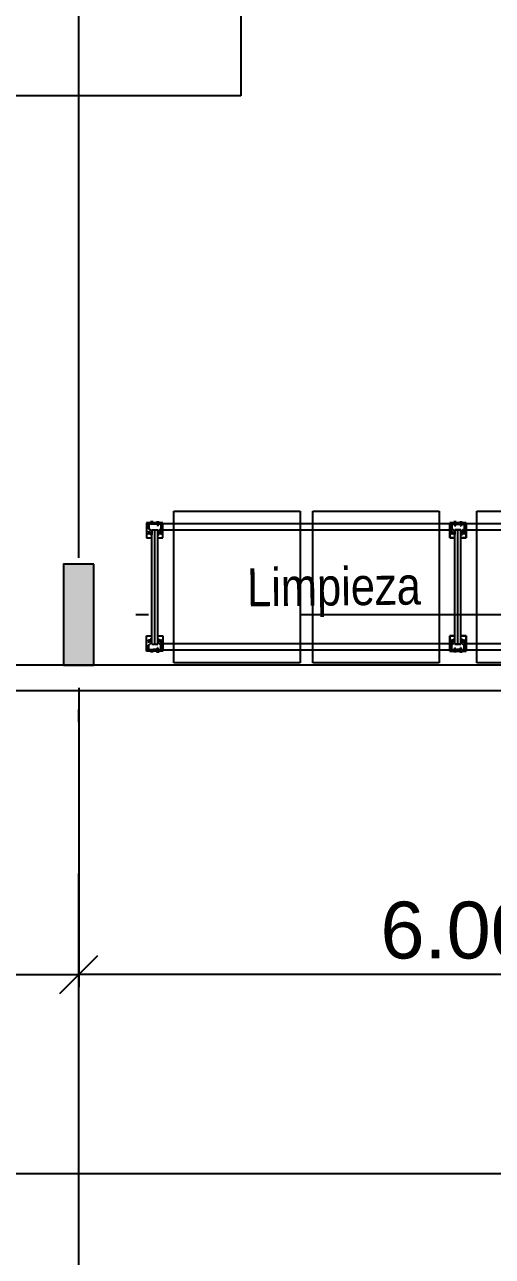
# Model space of a CAD drawing. Header units: metres. Extents: x 0 to 8715937, y -236336 to 216.
# Drawn here: x 116.22 to 119.92, y 43.35 to 53.1 of the extents above; entities that cross this region are included whole.
import ezdxf

# ---------------------------------------------------------------- set-up
doc = ezdxf.new("R2010")
doc.units = ezdxf.units.M
doc.header["$MEASUREMENT"] = 0
doc.header["$PDMODE"] = 3
doc.linetypes.add('ACAD_ISO10W100', pattern=[18, 12, -3, 0, -3])
for name, color, linetype in [('0-BLOCK-ARQUITECTURA', 7, 'Continuous'), ('0-BLOCK-EQUIPAMIENTO', 7, 'Continuous'), ('0-BLOCK-ESTRUCTURA', 7, 'Continuous'), ('1', 7, 'Continuous'), ('AAA BAST', 5, 'Continuous'), ('AAA COTAS', 7, 'Continuous'), ('AAA LARG', 1, 'Continuous'), ('AAA PALLETS', 7, 'Continuous'), ('COLUMNAS', 210, 'Continuous'), ('COLUMNAS HATCH', 251, 'Continuous'), ('COTAS INTERIORES', 2, 'Continuous'), ('EJES', 251, 'ACAD_ISO10W100'), ('INSTALACIONES', 165, 'Continuous'), ('MURO', 4, 'Continuous'), ('TEXTO', 7, 'Continuous')]:
    doc.layers.add(name, color=color, linetype=linetype)
doc.styles.add('AR', font='arial.ttf')
doc.dimstyles.new('DIARCO-01', dxfattribs={"dimtxt": 0.45, "dimasz": 0.3, "dimexe": 0.1, "dimexo": 0.18, "dimgap": 0.12, "dimtad": 1, "dimzin": 0, "dimdsep": 46, "dimtxsty": 'AR', "dimblk": 'OBLIQUE', "dimcen": 0.09, "dimclrd": 52, "dimclre": 251, "dimclrt": 256, "dimadec": 0, "dimazin": 0, "dimtfac": 1, "dimtofl": 0, "dimtmove": 1, "dimatfit": 3, "dimldrblk": 'OBLIQUE', "dimfxl": 0.18, "dimtolj": 1, "dimtzin": 0, "dimarcsym": 1})

# ---------------------------------------------------------------- blocks, each defined once
blk = doc.blocks.new('_Oblique')
at = {"layer": '1', "color": 0, "lineweight": -2}
blk.add_line((-0.5, -0.5), (0.5, 0.5), dxfattribs=at)
blk = doc.blocks.new('*D224')
at = {"layer": 'COTAS INTERIORES', "color": 251, "lineweight": -2, "ltscale": 0.1, "transparency": 16777216}
for p, q in [((21.8801, 47.6493), (21.8801, 43.9022)), ((103.0801, 47.6493), (103.0801, 43.9022))]:
    blk.add_line(p, q, dxfattribs=at)
at = {"layer": 'COTAS INTERIORES', "color": 52, "lineweight": -2, "ltscale": 0.1, "transparency": 16777216}
blk.add_line((103.0801, 44.0022), (21.8801, 44.0022), dxfattribs=at)
at = {"layer": 'Defpoints', "color": 0, "ltscale": 0.1, "transparency": 16777216}
for p in [(21.8801, 47.8293), (103.0801, 47.8293), (21.8801, 44.0022)]:
    blk.add_point(p, dxfattribs=at)
at = {"layer": 'COTAS INTERIORES', "color": 52, "lineweight": -2, "ltscale": 0.1, "transparency": 16777216, "xscale": 0.3, "yscale": 0.3, "zscale": 0.3, "rotation": 180}
blk.add_blockref('_Oblique', (21.8801, 44.0022), dxfattribs=at)
at = {"layer": 'COTAS INTERIORES', "color": 52, "lineweight": -2, "ltscale": 0.1, "transparency": 16777216, "xscale": 0.3, "yscale": 0.3, "zscale": 0.3}
blk.add_blockref('_Oblique', (103.0801, 44.0022), dxfattribs=at)
at = {"layer": 'COTAS INTERIORES', "ltscale": 0.1, "transparency": 16777216, "insert": (62.4801, 44.3519), "char_height": 0.45, "attachment_point": 5, "style": 'AR'}
blk.add_mtext('\\A1;81.20', dxfattribs=at)
blk = doc.blocks.new('COLUMNA 0.24 x 0.80')
at = {"layer": 'COLUMNAS HATCH', "ltscale": 0.1}
blk.add_hatch(color=256, dxfattribs=at).paths.add_polyline_path([(0, 0.8), (0.24, 0.8), (0.24, 0), (0, 0)])
at = {"layer": 'COLUMNAS', "ltscale": 0.1}
blk.add_lwpolyline([(0, 0.8), (0.24, 0.8), (0.24, 0), (0, 0)], close=True, dxfattribs=at)
blk = doc.blocks.new('*D104')
at = {"layer": 'COTAS INTERIORES', "color": 251, "lineweight": -2, "ltscale": 0.1, "transparency": 16777216}
for p, q in [((28.9278, 47.8501), (28.9278, 45.4801)), ((34.9278, 47.6501), (34.9278, 45.4801))]:
    blk.add_line(p, q, dxfattribs=at)
at = {"layer": 'COTAS INTERIORES', "color": 52, "lineweight": -2, "ltscale": 0.1, "transparency": 16777216}
blk.add_line((34.9278, 45.5801), (28.9278, 45.5801), dxfattribs=at)
at = {"layer": 'Defpoints', "color": 0, "ltscale": 0.1, "transparency": 16777216}
for p in [(28.9278, 48.0301), (34.9278, 47.8301), (28.9278, 45.5801)]:
    blk.add_point(p, dxfattribs=at)
at = {"layer": 'COTAS INTERIORES', "color": 52, "lineweight": -2, "ltscale": 0.1, "transparency": 16777216, "xscale": 0.3, "yscale": 0.3, "zscale": 0.3, "rotation": 180}
blk.add_blockref('_Oblique', (28.9278, 45.5801), dxfattribs=at)
at = {"layer": 'COTAS INTERIORES', "color": 52, "lineweight": -2, "ltscale": 0.1, "transparency": 16777216, "xscale": 0.3, "yscale": 0.3, "zscale": 0.3}
blk.add_blockref('_Oblique', (34.9278, 45.5801), dxfattribs=at)
at = {"layer": 'COTAS INTERIORES', "ltscale": 0.1, "transparency": 16777216, "insert": (31.9278, 45.9299), "char_height": 0.45, "attachment_point": 5, "style": 'AR'}
blk.add_mtext('\\A1;6.00', dxfattribs=at)
blk = doc.blocks.new('*D105')
at = {"layer": 'COTAS INTERIORES', "color": 251, "lineweight": -2, "ltscale": 0.1, "transparency": 16777216}
for p, q in [((22.9278, 47.8501), (22.9278, 45.4801)), ((28.9278, 47.8501), (28.9278, 45.4801))]:
    blk.add_line(p, q, dxfattribs=at)
at = {"layer": 'COTAS INTERIORES', "color": 52, "lineweight": -2, "ltscale": 0.1, "transparency": 16777216}
blk.add_line((22.9278, 45.5801), (28.9278, 45.5801), dxfattribs=at)
at = {"layer": 'Defpoints', "color": 0, "ltscale": 0.1, "transparency": 16777216}
for p in [(22.9278, 48.0301), (28.9278, 48.0301), (28.9278, 45.5801)]:
    blk.add_point(p, dxfattribs=at)
at = {"layer": 'COTAS INTERIORES', "color": 52, "lineweight": -2, "ltscale": 0.1, "transparency": 16777216, "xscale": 0.3, "yscale": 0.3, "zscale": 0.3, "rotation": 180}
blk.add_blockref('_Oblique', (22.9278, 45.5801), dxfattribs=at)
at = {"layer": 'COTAS INTERIORES', "color": 52, "lineweight": -2, "ltscale": 0.1, "transparency": 16777216, "xscale": 0.3, "yscale": 0.3, "zscale": 0.3}
blk.add_blockref('_Oblique', (28.9278, 45.5801), dxfattribs=at)
at = {"layer": 'COTAS INTERIORES', "ltscale": 0.1, "transparency": 16777216, "insert": (25.9278, 45.9299), "char_height": 0.45, "attachment_point": 5, "style": 'AR'}
blk.add_mtext('\\A1;6.00', dxfattribs=at)
blk = doc.blocks.new('1A MODULO SIMPLE')
at = {"layer": 'AAA BAST'}
for points in [[(-2.1307, 1.015), (-2.1307, 1.017), (-2.1407, 1.017), (-2.1407, 1.04), (-2.1167, 1.06), (-2.1167, 1.1), (-2.1567, 1.1), (-2.1567, 1.098), (-2.1767, 1.098), (-2.1767, 1.1), (-2.2167, 1.1), (-2.2167, 1.06), (-2.1927, 1.04), (-2.1927, 1.017), (-2.2027, 1.017), (-2.2027, 1.015), (-2.1907, 1.015), (-2.1907, 1.0409), (-2.2147, 1.0609), (-2.2147, 1.098), (-2.1787, 1.098), (-2.1787, 1.096), (-2.1547, 1.096), (-2.1547, 1.098), (-2.1187, 1.098), (-2.1187, 1.0609), (-2.1427, 1.0409), (-2.1427, 1.015)], [(0.1973, 1.015), (0.1973, 1.017), (0.2073, 1.017), (0.2073, 1.04), (0.1833, 1.06), (0.1833, 1.1), (0.2233, 1.1), (0.2233, 1.098), (0.2433, 1.098), (0.2433, 1.1), (0.2833, 1.1), (0.2833, 1.06), (0.2593, 1.04), (0.2593, 1.017), (0.2693, 1.017), (0.2693, 1.015), (0.2573, 1.015), (0.2573, 1.0409), (0.2813, 1.0609), (0.2813, 1.098), (0.2453, 1.098), (0.2453, 1.096), (0.2213, 1.096), (0.2213, 1.098), (0.1853, 1.098), (0.1853, 1.0609), (0.2093, 1.0409), (0.2093, 1.015)], [(-2.1307, 0.185), (-2.1307, 0.183), (-2.1407, 0.183), (-2.1407, 0.16), (-2.1167, 0.14), (-2.1167, 0.1), (-2.1567, 0.1), (-2.1567, 0.102), (-2.1767, 0.102), (-2.1767, 0.1), (-2.2167, 0.1), (-2.2167, 0.14), (-2.1927, 0.16), (-2.1927, 0.183), (-2.2027, 0.183), (-2.2027, 0.185), (-2.1907, 0.185), (-2.1907, 0.1591), (-2.2147, 0.1391), (-2.2147, 0.102), (-2.1787, 0.102), (-2.1787, 0.104), (-2.1547, 0.104), (-2.1547, 0.102), (-2.1187, 0.102), (-2.1187, 0.1391), (-2.1427, 0.1591), (-2.1427, 0.185)], [(0.1973, 0.185), (0.1973, 0.183), (0.2073, 0.183), (0.2073, 0.16), (0.1833, 0.14), (0.1833, 0.1), (0.2233, 0.1), (0.2233, 0.102), (0.2433, 0.102), (0.2433, 0.1), (0.2833, 0.1), (0.2833, 0.14), (0.2593, 0.16), (0.2593, 0.183), (0.2693, 0.183), (0.2693, 0.185), (0.2573, 0.185), (0.2573, 0.1591), (0.2813, 0.1391), (0.2813, 0.102), (0.2453, 0.102), (0.2453, 0.104), (0.2213, 0.104), (0.2213, 0.102), (0.1853, 0.102), (0.1853, 0.1391), (0.2093, 0.1591), (0.2093, 0.185)]]:
    blk.add_hatch(color=251, dxfattribs=at).paths.add_polyline_path(points)
at = {"layer": 'AAA BAST', "color": 251}
for p, q in [((-2.2167, 1.1082), (-2.2317, 1.1082)), ((-2.2317, 1.1082), (-2.2317, 0.9882)), ((-2.2167, 1.1032), (-2.2317, 1.1032)), ((-2.1167, 1.1082), (-2.2167, 1.1082)), ((-2.2167, 1.1082), (-2.2167, 1.1032)), ((-2.2167, 1.1032), (-2.1167, 1.1032)), ((-2.1767, 1.1), (-2.2167, 1.1)), ((-2.2167, 1.1), (-2.2167, 1.06)), ((-2.2147, 1.098), (-2.2147, 1.0609)), ((-2.1787, 1.098), (-2.2147, 1.098)), ((-2.2067, 1.1), (-2.2067, 1.1032)), ((-2.2067, 1.1032), (-2.1737, 1.1032)), ((-2.1802, 1.1152), (-2.2002, 1.1152)), ((-2.2002, 1.1082), (-2.2002, 1.1152)), ((-2.1902, 1.1082), (-2.1902, 1.1152)), ((-2.1802, 1.1082), (-2.1802, 1.1152)), ((-2.1787, 1.098), (-2.1787, 1.096)), ((-2.1547, 1.096), (-2.1787, 1.096)), ((-2.1767, 1.1), (-2.1767, 1.098)), ((-2.1767, 1.1), (-2.1737, 1.1)), ((-2.1567, 1.098), (-2.1767, 1.098)), ((-2.1737, 1.1), (-2.1737, 1.1032)), ((-2.1597, 1.1), (-2.1597, 1.1032)), ((-2.1567, 1.1), (-2.1597, 1.1)), ((-2.1167, 1.1), (-2.1567, 1.1)), ((-2.1567, 1.1), (-2.1567, 1.098)), ((-2.1187, 1.098), (-2.1547, 1.098)), ((-2.1547, 1.098), (-2.1547, 1.096)), ((-2.1532, 1.1152), (-2.1332, 1.1152)), ((-2.1532, 1.1082), (-2.1532, 1.1152)), ((-2.1432, 1.1082), (-2.1432, 1.1152)), ((-2.1332, 1.1082), (-2.1332, 1.1152)), ((-2.1267, 1.1), (-2.1267, 1.1032)), ((-2.1187, 1.098), (-2.1187, 1.0609)), ((-2.1167, 1.1032), (-2.1167, 1.1082)), ((-2.1017, 1.1082), (-2.1167, 1.1082)), ((-2.1167, 1.1032), (-2.1017, 1.1032)), ((-2.1167, 1.1), (-2.1167, 1.06)), ((-2.1017, 0.9882), (-2.1017, 1.1082)), ((0.1683, 0.9882), (0.1683, 1.1082)), ((0.1683, 1.1082), (0.1833, 1.1082)), ((0.1833, 1.1032), (0.1683, 1.1032)), ((0.1833, 1.1032), (0.1833, 1.1082)), ((0.1833, 1.1082), (0.2833, 1.1082)), ((0.2833, 1.1032), (0.1833, 1.1032)), ((0.1833, 1.1), (0.2233, 1.1)), ((0.1833, 1.1), (0.1833, 1.06)), ((0.1853, 1.098), (0.1853, 1.0609)), ((0.1853, 1.098), (0.2213, 1.098)), ((0.1933, 1.1), (0.1933, 1.1032)), ((0.2198, 1.1152), (0.1998, 1.1152)), ((0.1998, 1.1082), (0.1998, 1.1152)), ((0.2098, 1.1082), (0.2098, 1.1152)), ((0.2198, 1.1082), (0.2198, 1.1152)), ((0.2213, 1.098), (0.2213, 1.096)), ((0.2213, 1.096), (0.2453, 1.096)), ((0.2233, 1.1), (0.2233, 1.098)), ((0.2233, 1.1), (0.2263, 1.1)), ((0.2233, 1.098), (0.2433, 1.098)), ((0.2263, 1.1), (0.2263, 1.1032)), ((0.2403, 1.1), (0.2403, 1.1032)), ((0.2733, 1.1032), (0.2403, 1.1032)), ((0.2433, 1.1), (0.2403, 1.1)), ((0.2433, 1.1), (0.2833, 1.1)), ((0.2433, 1.1), (0.2433, 1.098)), ((0.2453, 1.098), (0.2813, 1.098)), ((0.2453, 1.098), (0.2453, 1.096)), ((0.2468, 1.1152), (0.2668, 1.1152)), ((0.2468, 1.1082), (0.2468, 1.1152)), ((0.2568, 1.1082), (0.2568, 1.1152)), ((0.2668, 1.1082), (0.2668, 1.1152)), ((0.2733, 1.1), (0.2733, 1.1032)), ((0.2813, 1.098), (0.2813, 1.0609)), ((0.2833, 1.1082), (0.2833, 1.1032)), ((0.2833, 1.1082), (0.2983, 1.1082)), ((0.2833, 1.1032), (0.2983, 1.1032)), ((0.2833, 1.1), (0.2833, 1.06)), ((0.2983, 1.1082), (0.2983, 0.9882)), ((-2.2317, 0.9882), (-2.1907, 0.9882)), ((-2.2167, 1.06), (-2.1927, 1.04)), ((-2.2147, 1.0609), (-2.1907, 1.0409)), ((-2.1927, 1.017), (-2.2027, 1.017)), ((-2.2027, 1.017), (-2.2027, 1.015)), ((-2.1907, 1.015), (-2.2027, 1.015)), ((-2.1927, 1.036), (-2.1977, 1.036)), ((-2.1977, 1.021), (-2.1977, 1.036)), ((-2.1927, 1.0285), (-2.1977, 1.0285)), ((-2.1927, 1.021), (-2.1977, 1.021)), ((-2.1927, 1.04), (-2.1927, 1.017)), ((-2.1907, 1.053), (-2.1667, 1.053)), ((-2.1907, 0.147), (-2.1907, 1.053)), ((-2.1907, 1.0409), (-2.1907, 1.015)), ((-2.1667, 1.053), (-2.1427, 1.053)), ((-2.1667, 0.147), (-2.1667, 1.053)), ((-2.1187, 1.0609), (-2.1427, 1.0409)), ((-2.1427, 0.147), (-2.1427, 1.053)), ((-2.1427, 1.0409), (-2.1427, 1.015)), ((-2.1427, 1.015), (-2.1307, 1.015)), ((-2.1427, 0.9882), (-2.1017, 0.9882)), ((-2.1167, 1.06), (-2.1407, 1.04)), ((-2.1407, 1.04), (-2.1407, 1.017)), ((-2.1357, 1.036), (-2.1407, 1.036)), ((-2.1407, 1.021), (-2.1407, 1.036)), ((-2.1357, 1.0285), (-2.1407, 1.0285)), ((-2.1357, 1.021), (-2.1407, 1.021)), ((-2.1407, 1.017), (-2.1307, 1.017)), ((-2.1357, 1.021), (-2.1357, 1.036)), ((-2.1357, 1.0328), (-2.1307, 1.0328)), ((-2.1357, 1.0243), (-2.1307, 1.0243)), ((-2.1307, 1.0243), (-2.1307, 1.0328)), ((-2.1307, 1.015), (-2.1307, 1.017)), ((0.2093, 0.9882), (0.1683, 0.9882)), ((0.1833, 1.06), (0.2073, 1.04)), ((0.1853, 1.0609), (0.2093, 1.0409)), ((0.2023, 1.0328), (0.1973, 1.0328)), ((0.1973, 1.0243), (0.1973, 1.0328)), ((0.2023, 1.0243), (0.1973, 1.0243)), ((0.2073, 1.017), (0.1973, 1.017)), ((0.1973, 1.015), (0.1973, 1.017)), ((0.2093, 1.015), (0.1973, 1.015)), ((0.2023, 1.036), (0.2073, 1.036)), ((0.2023, 1.021), (0.2023, 1.036)), ((0.2023, 1.0285), (0.2073, 1.0285)), ((0.2023, 1.021), (0.2073, 1.021)), ((0.2073, 1.04), (0.2073, 1.017)), ((0.2073, 1.021), (0.2073, 1.036)), ((0.2333, 1.053), (0.2093, 1.053)), ((0.2093, 0.147), (0.2093, 1.053)), ((0.2093, 1.0409), (0.2093, 1.015)), ((0.2573, 1.053), (0.2333, 1.053)), ((0.2333, 0.147), (0.2333, 1.053)), ((0.2813, 1.0609), (0.2573, 1.0409)), ((0.2573, 0.147), (0.2573, 1.053)), ((0.2573, 1.0409), (0.2573, 1.015)), ((0.2573, 1.015), (0.2693, 1.015)), ((0.2983, 0.9882), (0.2573, 0.9882)), ((0.2833, 1.06), (0.2593, 1.04)), ((0.2593, 1.04), (0.2593, 1.017)), ((0.2593, 1.036), (0.2643, 1.036)), ((0.2593, 1.0285), (0.2643, 1.0285)), ((0.2593, 1.021), (0.2643, 1.021)), ((0.2593, 1.017), (0.2693, 1.017)), ((0.2643, 1.021), (0.2643, 1.036)), ((0.2693, 1.017), (0.2693, 1.015)), ((-2.2317, 0.0918), (-2.2317, 0.2118)), ((-2.2317, 0.2118), (-2.1907, 0.2118)), ((-2.1427, 0.2118), (-2.1017, 0.2118)), ((-2.1017, 0.2118), (-2.1017, 0.0918)), ((0.2093, 0.2118), (0.1683, 0.2118)), ((0.1683, 0.2118), (0.1683, 0.0918)), ((0.2983, 0.2118), (0.2573, 0.2118)), ((0.2983, 0.0918), (0.2983, 0.2118)), ((-2.2167, 0.14), (-2.1927, 0.16)), ((-2.2167, 0.1), (-2.2167, 0.14)), ((-2.1767, 0.1), (-2.2167, 0.1)), ((-2.2147, 0.1391), (-2.1907, 0.1591)), ((-2.2147, 0.102), (-2.2147, 0.1391)), ((-2.1787, 0.102), (-2.2147, 0.102)), ((-2.2067, 0.1), (-2.2067, 0.0968)), ((-2.1907, 0.185), (-2.2027, 0.185)), ((-2.2027, 0.183), (-2.2027, 0.185)), ((-2.1927, 0.183), (-2.2027, 0.183)), ((-2.1927, 0.1801), (-2.1977, 0.1801)), ((-2.1977, 0.1651), (-2.1977, 0.1801)), ((-2.1927, 0.1726), (-2.1977, 0.1726)), ((-2.1927, 0.1651), (-2.1977, 0.1651)), ((-2.1927, 0.16), (-2.1927, 0.183)), ((-2.1907, 0.1591), (-2.1907, 0.185)), ((-2.1907, 0.147), (-2.1667, 0.147)), ((-2.1787, 0.102), (-2.1787, 0.104)), ((-2.1547, 0.104), (-2.1787, 0.104)), ((-2.1567, 0.102), (-2.1767, 0.102)), ((-2.1767, 0.1), (-2.1767, 0.102)), ((-2.1767, 0.1), (-2.1737, 0.1)), ((-2.1737, 0.1), (-2.1737, 0.0968)), ((-2.1667, 0.147), (-2.1427, 0.147)), ((-2.1597, 0.1), (-2.1597, 0.0968)), ((-2.1567, 0.1), (-2.1597, 0.1)), ((-2.1567, 0.1), (-2.1567, 0.102)), ((-2.1167, 0.1), (-2.1567, 0.1)), ((-2.1547, 0.102), (-2.1547, 0.104)), ((-2.1187, 0.102), (-2.1547, 0.102)), ((-2.1427, 0.1591), (-2.1427, 0.185)), ((-2.1427, 0.185), (-2.1307, 0.185)), ((-2.1187, 0.1391), (-2.1427, 0.1591)), ((-2.1407, 0.16), (-2.1407, 0.183)), ((-2.1407, 0.183), (-2.1307, 0.183)), ((-2.1357, 0.1801), (-2.1407, 0.1801)), ((-2.1407, 0.1651), (-2.1407, 0.1801)), ((-2.1357, 0.1726), (-2.1407, 0.1726)), ((-2.1357, 0.1651), (-2.1407, 0.1651)), ((-2.1167, 0.14), (-2.1407, 0.16)), ((-2.1357, 0.1651), (-2.1357, 0.1801)), ((-2.1357, 0.1768), (-2.1307, 0.1768)), ((-2.1357, 0.1683), (-2.1307, 0.1683)), ((-2.1307, 0.185), (-2.1307, 0.183)), ((-2.1307, 0.1683), (-2.1307, 0.1768)), ((-2.1267, 0.1), (-2.1267, 0.0968)), ((-2.1187, 0.102), (-2.1187, 0.1391)), ((-2.1167, 0.1), (-2.1167, 0.14)), ((0.1833, 0.14), (0.2073, 0.16)), ((0.1833, 0.1), (0.1833, 0.14)), ((0.1833, 0.1), (0.2233, 0.1)), ((0.1853, 0.1391), (0.2093, 0.1591)), ((0.1853, 0.102), (0.1853, 0.1391)), ((0.1853, 0.102), (0.2213, 0.102)), ((0.1933, 0.1), (0.1933, 0.0968)), ((0.2093, 0.185), (0.1973, 0.185)), ((0.1973, 0.185), (0.1973, 0.183)), ((0.2073, 0.183), (0.1973, 0.183)), ((0.2023, 0.1768), (0.1973, 0.1768)), ((0.1973, 0.1683), (0.1973, 0.1768)), ((0.2023, 0.1683), (0.1973, 0.1683)), ((0.2023, 0.1801), (0.2073, 0.1801)), ((0.2023, 0.1651), (0.2023, 0.1801)), ((0.2023, 0.1726), (0.2073, 0.1726)), ((0.2023, 0.1651), (0.2073, 0.1651)), ((0.2073, 0.16), (0.2073, 0.183)), ((0.2073, 0.1651), (0.2073, 0.1801)), ((0.2093, 0.1591), (0.2093, 0.185)), ((0.2333, 0.147), (0.2093, 0.147)), ((0.2213, 0.102), (0.2213, 0.104)), ((0.2213, 0.104), (0.2453, 0.104)), ((0.2233, 0.102), (0.2433, 0.102)), ((0.2233, 0.1), (0.2233, 0.102)), ((0.2233, 0.1), (0.2263, 0.1)), ((0.2263, 0.1), (0.2263, 0.0968)), ((0.2573, 0.147), (0.2333, 0.147)), ((0.2403, 0.1), (0.2403, 0.0968)), ((0.2433, 0.1), (0.2403, 0.1)), ((0.2433, 0.1), (0.2433, 0.102)), ((0.2433, 0.1), (0.2833, 0.1)), ((0.2453, 0.102), (0.2453, 0.104)), ((0.2453, 0.102), (0.2813, 0.102)), ((0.2573, 0.1591), (0.2573, 0.185)), ((0.2573, 0.185), (0.2693, 0.185)), ((0.2813, 0.1391), (0.2573, 0.1591)), ((0.2593, 0.16), (0.2593, 0.183)), ((0.2593, 0.183), (0.2693, 0.183)), ((0.2593, 0.1801), (0.2643, 0.1801)), ((0.2593, 0.1726), (0.2643, 0.1726)), ((0.2593, 0.1651), (0.2643, 0.1651)), ((0.2833, 0.14), (0.2593, 0.16)), ((0.2643, 0.1651), (0.2643, 0.1801)), ((0.2693, 0.183), (0.2693, 0.185)), ((0.2733, 0.1), (0.2733, 0.0968)), ((0.2813, 0.102), (0.2813, 0.1391)), ((0.2833, 0.1), (0.2833, 0.14)), ((-2.2167, 0.0968), (-2.2317, 0.0968)), ((-2.2167, 0.0918), (-2.2317, 0.0918)), ((-2.2167, 0.0968), (-2.1167, 0.0968)), ((-2.2167, 0.0918), (-2.2167, 0.0968)), ((-2.1167, 0.0918), (-2.2167, 0.0918)), ((-2.2067, 0.0968), (-2.1737, 0.0968)), ((-2.2002, 0.0918), (-2.2002, 0.0848)), ((-2.1802, 0.0848), (-2.2002, 0.0848)), ((-2.1902, 0.0918), (-2.1902, 0.0848)), ((-2.1802, 0.0918), (-2.1802, 0.0848)), ((-2.1532, 0.0918), (-2.1532, 0.0848)), ((-2.1532, 0.0848), (-2.1332, 0.0848)), ((-2.1432, 0.0918), (-2.1432, 0.0848)), ((-2.1332, 0.0918), (-2.1332, 0.0848)), ((-2.1167, 0.0968), (-2.1167, 0.0918)), ((-2.1167, 0.0968), (-2.1017, 0.0968)), ((-2.1017, 0.0918), (-2.1167, 0.0918)), ((0.1833, 0.0968), (0.1683, 0.0968)), ((0.1683, 0.0918), (0.1833, 0.0918)), ((0.2833, 0.0968), (0.1833, 0.0968)), ((0.1833, 0.0968), (0.1833, 0.0918)), ((0.1833, 0.0918), (0.2833, 0.0918)), ((0.1998, 0.0918), (0.1998, 0.0848)), ((0.2198, 0.0848), (0.1998, 0.0848)), ((0.2098, 0.0918), (0.2098, 0.0848)), ((0.2198, 0.0918), (0.2198, 0.0848)), ((0.2733, 0.0968), (0.2403, 0.0968)), ((0.2468, 0.0918), (0.2468, 0.0848)), ((0.2468, 0.0848), (0.2668, 0.0848)), ((0.2568, 0.0918), (0.2568, 0.0848)), ((0.2668, 0.0918), (0.2668, 0.0848)), ((0.2833, 0.0918), (0.2833, 0.0968)), ((0.2833, 0.0968), (0.2983, 0.0968)), ((0.2833, 0.0918), (0.2983, 0.0918))]:
    blk.add_line(p, q, dxfattribs=at)
for centre in [(-2.2141, 1.0285), (-2.1192, 1.0285), (0.1859, 1.0285), (0.2808, 1.0285), (-2.2141, 0.1715), (-2.1192, 0.1715), (0.1859, 0.1715), (0.2808, 0.1715)]:
    blk.add_circle(centre, 0.0075, dxfattribs=at)
at = {"layer": 'AAA LARG', "color": 251}
for p, q in [((-2.1407, 1.105), (-2.1454, 1.0829)), ((-2.1422, 1.0822), (-2.1454, 1.0829)), ((-2.1381, 1.1018), (-2.1422, 1.0822)), ((-2.1407, 1.105), (-2.1117, 1.105)), ((-2.1149, 1.1018), (-2.1381, 1.1018)), ((-2.1149, 1.045), (-2.1149, 1.1018)), ((-2.1117, 1.105), (-2.1117, 1.045)), ((-2.1117, 1.1), (0.1783, 1.1)), ((0.2073, 1.105), (0.1783, 1.105)), ((0.1783, 1.105), (0.1783, 1.045)), ((0.1815, 1.045), (0.1815, 1.1018)), ((0.1815, 1.1018), (0.2047, 1.1018)), ((0.2047, 1.1018), (0.2089, 1.0822)), ((0.2073, 1.105), (0.212, 1.0829)), ((0.2089, 1.0822), (0.212, 1.0829)), ((-2.1117, 1.045), (-2.1149, 1.045)), ((-2.1117, 1.05), (0.1783, 1.05)), ((0.1783, 1.045), (0.1815, 1.045)), ((-2.1422, 0.1178), (-2.1454, 0.1171)), ((-2.1407, 0.095), (-2.1454, 0.1171)), ((-2.1381, 0.0982), (-2.1422, 0.1178)), ((-2.1149, 0.0982), (-2.1381, 0.0982)), ((-2.1117, 0.155), (-2.1149, 0.155)), ((-2.1149, 0.155), (-2.1149, 0.0982)), ((-2.1117, 0.095), (-2.1117, 0.155)), ((-2.1117, 0.15), (0.1783, 0.15)), ((-2.1117, 0.1), (0.1783, 0.1)), ((0.1783, 0.095), (0.1783, 0.155)), ((0.1783, 0.155), (0.1815, 0.155)), ((0.1815, 0.155), (0.1815, 0.0982)), ((0.1815, 0.0982), (0.2047, 0.0982)), ((0.2047, 0.0982), (0.2089, 0.1178)), ((0.2073, 0.095), (0.212, 0.1171)), ((0.2089, 0.1178), (0.212, 0.1171)), ((-2.1407, 0.095), (-2.1117, 0.095)), ((0.2073, 0.095), (0.1783, 0.095))]:
    blk.add_line(p, q, dxfattribs=at)
at = {"layer": 'AAA PALLETS', "color": 251, "ltscale": 0.21}
for p, q in [((-1.0167, 1.2), (-2.0167, 1.2)), ((-2.0167, 1.2), (-2.0167, 0)), ((-1.0167, 0), (-1.0167, 1.2)), ((0.0833, 1.2), (-0.9167, 1.2)), ((-0.9167, 1.2), (-0.9167, 0)), ((0.0833, 0), (0.0833, 1.2)), ((-2.0167, 0), (-1.0167, 0)), ((-0.9167, 0), (0.0833, 0))]:
    blk.add_line(p, q, dxfattribs=at)
blk = doc.blocks.new('DPM-EQUIPAMIENTO')
at = {"layer": 'INSTALACIONES', "ltscale": 0.1}
for p, q in [((30.2115, 53.5393), (30.2115, 52.5393)), ((30.2115, 52.5393), (27.6451, 52.5393))]:
    blk.add_line(p, q, dxfattribs=at)
at = {"layer": 'AAA COTAS', "ltscale": 0.21, "xscale": -1}
for p in [(29.7634, 48.0501), (32.1634, 48.0501)]:
    blk.add_blockref('1A MODULO SIMPLE', p, dxfattribs=at)
blk = doc.blocks.new('DPM-ARQUITECTURA')
at = {"layer": 'MURO', "ltscale": 0.1}
for p, q in [((80.6051, 48.0293), (22.0801, 48.0293)), ((21.8801, 47.8293), (80.6051, 47.8293))]:
    blk.add_line(p, q, dxfattribs=at)
at = {"layer": 'COTAS INTERIORES', "ltscale": 0.1}
dim = blk.add_linear_dim(base=(21.8801, 44.0022), p1=(103.0801, 47.8293), p2=(21.8801, 47.8293), dimstyle='DIARCO-01', dxfattribs=at)
dim.commit()
dim.dimension.update_dxf_attribs({"geometry": '*D224', "text_midpoint": (62.4801, 44.3519)})
blk = doc.blocks.new('DPM-ESTRUCTURA')
at = {"layer": 'EJES', "ltscale": 0.4}
for p, q in [((28.9278, 41.5801), (28.9278, 112.3301)), ((108.48, 48.4301), (16.48, 48.4301))]:
    blk.add_line(p, q, dxfattribs=at)
at = {"layer": 'COLUMNAS', "xscale": -1}
blk.add_blockref('COLUMNA 0.24 x 0.80', (29.0478, 48.0301), dxfattribs=at)
at = {"layer": 'COTAS INTERIORES', "ltscale": 0.1}
dim = blk.add_linear_dim(base=(28.9278, 45.5801), p1=(22.9278, 48.0301), p2=(28.9278, 48.0301), angle=180, dimstyle='DIARCO-01', dxfattribs=at)
dim.commit()
dim.dimension.update_dxf_attribs({"geometry": '*D105', "text_midpoint": (25.9278, 45.9299)})
dim = blk.add_linear_dim(base=(28.9278, 45.5801), p1=(34.9278, 47.8301), p2=(28.9278, 48.0301), dimstyle='DIARCO-01', dxfattribs=at)
dim.commit()
dim.dimension.update_dxf_attribs({"geometry": '*D104', "text_midpoint": (31.9278, 45.9299)})

msp = doc.modelspace()

# ---------------------------------------------------------------- block references
at = {"layer": '0-BLOCK-ARQUITECTURA'}
msp.add_blockref('DPM-ARQUITECTURA', (87.72, 0), dxfattribs=at)
at = {"layer": '0-BLOCK-EQUIPAMIENTO'}
msp.add_blockref('DPM-EQUIPAMIENTO', (87.72, 0), dxfattribs=at)
at = {"layer": '0-BLOCK-ESTRUCTURA', "ltscale": 0.1}
msp.add_blockref('DPM-ESTRUCTURA', (87.72, 0), dxfattribs=at)

# ---------------------------------------------------------------- texts
at = {"layer": 'TEXTO', "ltscale": 0.1, "insert": (117.979, 48.7957), "char_height": 0.300033, "attachment_point": 1, "rotation": 0.63005, "style": 'AR'}
msp.add_mtext_dynamic_manual_height_columns('{\\fArial Narrow|b0|i0|c0|p34;Limpieza}', width=4.08123, gutter_width=12.5, heights=[0], dxfattribs=at)

doc.saveas('drawing.dxf')
